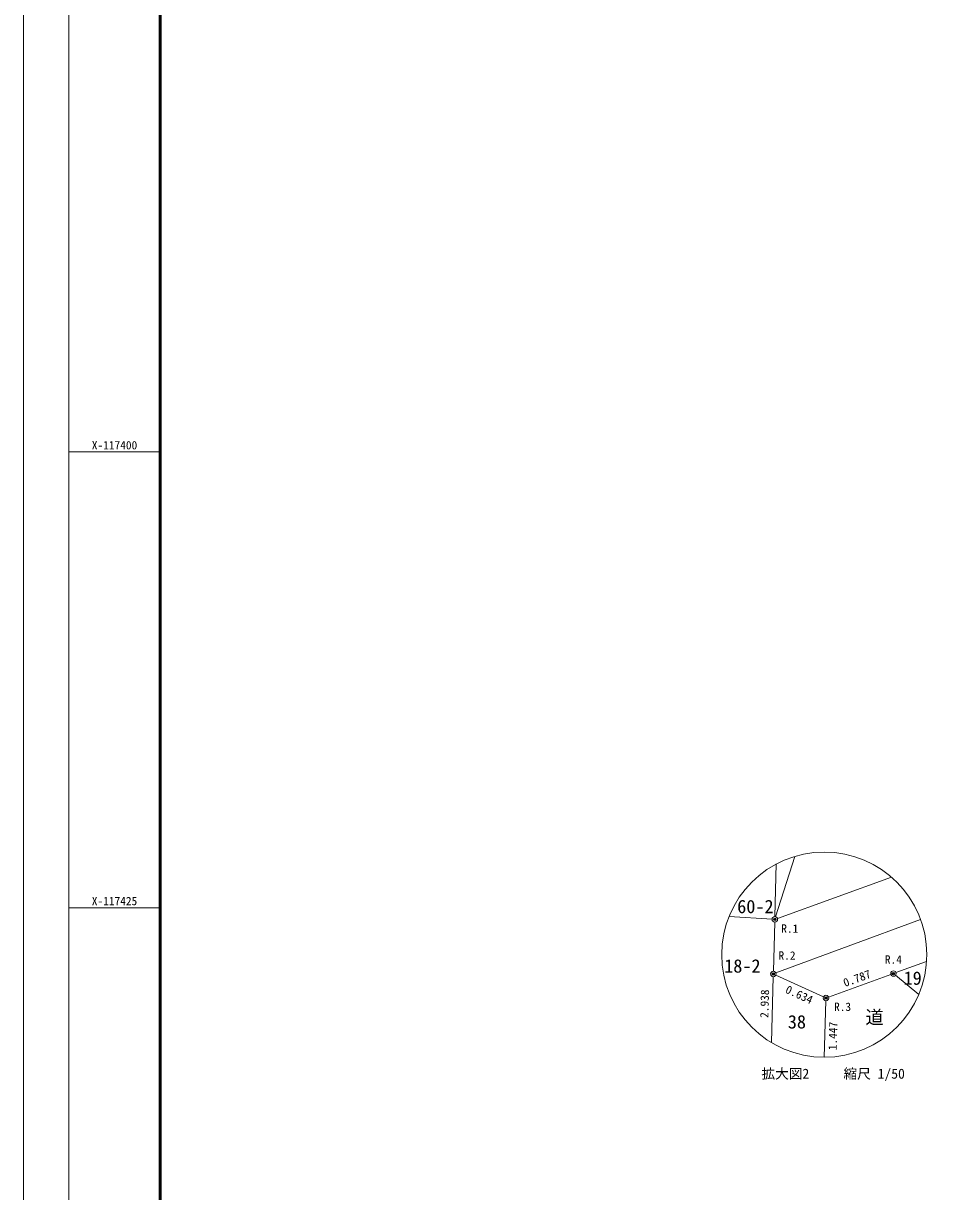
# Model space of a CAD drawing. Units: millimetres on the paper, enlarged 250 times, with parts at other scales. Extents: x -29071210 to -28860960, y -117775216 to -117329466.
# Drawn here: x -29071210 to -29021442, y -117440569 to -117376499 of the extents above; entities that cross this region are included whole.
import ezdxf
from ezdxf.enums import TextEntityAlignment as Align

# ---------------------------------------------------------------- set-up
doc = ezdxf.new("R2010")
doc.units = ezdxf.units.MM
doc.header["$LTSCALE"] = 250
doc.header["$PDMODE"] = 32
doc.header["$PDSIZE"] = 125
doc.layers.add('S-SUV-BMK', color=7, linetype='Continuous')
for name, color, linetype, lineweight in [('S-SUV-HTXT', 7, 'Continuous', 13), ('S-SUV-ROW', 7, 'Continuous', 15), ('S-SUV-TTL', 7, 'Continuous', 15)]:
    doc.layers.add(name, color=color, linetype=linetype, lineweight=lineweight)
doc.styles.add('ＭＳ ゴシック', font='')
doc.styles.get('ＭＳ ゴシック').set_extended_font_data('MS Gothic')

# ---------------------------------------------------------------- blocks, each defined once
blk = doc.blocks.new('ﾌﾟﾛｯﾄﾏｰｸ-03_3')
at = {"color": 7, "linetype": 'Continuous', "lineweight": 15}
blk.add_circle((0, 0), 0.5, dxfattribs=at)
at = {"color": 7}
blk.add_point((0, 0), dxfattribs=at)
blk = doc.blocks.new('ﾌﾟﾛｯﾄﾏｰｸ-03')
at = {"color": 7, "linetype": 'Continuous', "lineweight": 15}
blk.add_circle((0, 0), 0.5, dxfattribs=at)
at = {"color": 7}
blk.add_point((0, 0), dxfattribs=at)

msp = doc.modelspace()

# ---------------------------------------------------------------- linework, layer by layer
at = {"layer": 'S-SUV-ROW'}
for p, q in [((-29029906.4, -117422598.9), (-29029985.1, -117425485.4)), ((-29028895.1, -117422184.5), (-29029943.9, -117425492.4)), ((-29023589, -117423325), (-29029848.1, -117425584.4)), ((-29030138.9, -117425625.7), (-29032486.5, -117425474.7)), ((-29029993.2, -117425785.3), (-29030065.2, -117428480.4)), ((-29021991.7, -117425646.9), (-29029928.5, -117428578.4)), ((-29023343.2, -117428559.3), (-29021664.6, -117427952.2)), ((-29030172.4, -117432396.8), (-29030073.3, -117428780.3)), ((-29029932.8, -117428692.8), (-29027320.6, -117429888)), ((-29027043.2, -117429899.3), (-29023625.3, -117428661.4)), ((-29022091.1, -117429752.3), (-29023368.2, -117428705.4)), ((-29027188.3, -117430100.3), (-29027273.2, -117433198.7))]:
    msp.add_line(p, q, dxfattribs=at)
at = {"layer": 'S-SUV-TTL'}
for p, q in [((-29063709.7, -117400000), (-29068709.7, -117400000)), ((-29063709.7, -117425000), (-29068709.7, -117425000))]:
    msp.add_line(p, q, dxfattribs=at)
for points in [[(-29071209.7, -117775215.9), (-28860959.7, -117775215.9), (-28860959.7, -117329465.9), (-29071209.7, -117329465.9)], [(-29068709.7, -117772715.9), (-28863459.7, -117772715.9), (-28863459.7, -117331965.9), (-29068709.7, -117331965.9)]]:
    msp.add_lwpolyline(points, close=True, dxfattribs=at)
at = {"layer": 'S-SUV-TTL', "color": 2, "lineweight": 50}
msp.add_lwpolyline([(-29063709.7, -117767715.9), (-28868459.7, -117767715.9), (-28868459.7, -117336965.9), (-29063709.7, -117336965.9)], close=True, dxfattribs=at)
at = {"layer": 'S-SUV-TTL'}
msp.add_circle((-29027277.6, -117427572.8), 5625.9, dxfattribs=at)

# ---------------------------------------------------------------- block references
at = {"layer": 'S-SUV-BMK', "xscale": 300, "yscale": 300}
for name, p in [('ﾌﾟﾛｯﾄﾏｰｸ-03', (-29029989.2, -117425635.4)), ('ﾌﾟﾛｯﾄﾏｰｸ-03_3', (-29023484.2, -117428610.4)), ('ﾌﾟﾛｯﾄﾏｰｸ-03_3', (-29030069.2, -117428630.4)), ('ﾌﾟﾛｯﾄﾏｰｸ-03_3', (-29027184.2, -117429950.4))]:
    msp.add_blockref(name, p, dxfattribs=at)

# ---------------------------------------------------------------- texts
at = {"layer": 'S-SUV-BMK', "style": 'ＭＳ ゴシック'}
for s, p in [('R.1', (-29029634, -117425912.5)), ('R.2', (-29029787.2, -117427391.4)), ('R.4', (-29023953, -117427610.4)), ('R.3', (-29026739.7, -117430202.2))]:
    msp.add_text(s, height=458.2, dxfattribs=at).set_placement(p, align=Align.TOP_LEFT)
at = {"layer": 'S-SUV-HTXT', "style": 'ＭＳ ゴシック'}
for s, p in [('60-2', (-29030057.6, -117425518.6)), ('19', (-29021929, -117429445.5)), ('38', (-29028279.4, -117431840.8))]:
    msp.add_text(s, height=733.1, dxfattribs=at).set_placement(p, align=Align.BOTTOM_RIGHT)
for s, p in [('18-2', (-29031767.9, -117428191.8)), ('道', (-29024514.8, -117431005.1))]:
    msp.add_text(s, height=733.1, dxfattribs=at).set_placement(p, align=Align.MIDDLE_CENTER)
for s, rotation, p in [('0.787', 19.908, (-29025483.2, -117428869)), ('2.938', 88.43, (-29030551.6, -117430261.7)), ('0.634', 335.414, (-29028647.1, -117429762.2)), ('1.447', 88.43, (-29026803.6, -117432032.9))]:
    msp.add_text(s, height=458.2, rotation=rotation, dxfattribs=at).set_placement(p, align=Align.MIDDLE_CENTER)
msp.add_text('拡大図2', height=549.9, dxfattribs=at).set_placement((-29028099.3, -117434100.4), align=Align.MIDDLE_RIGHT)
msp.add_text(' 縮尺 1/50', height=549.9, dxfattribs=at).set_placement((-29026599.3, -117434100.4), align=Align.MIDDLE_LEFT)
at = {"layer": 'S-SUV-TTL', "style": 'ＭＳ ゴシック'}
for s, p in [('X-117400', (-29066209.7, -117400000)), ('X-117425', (-29066209.7, -117425000))]:
    msp.add_text(s, height=458.2, dxfattribs=at).set_placement(p, align=Align.BOTTOM_CENTER)

doc.saveas('drawing.dxf')
